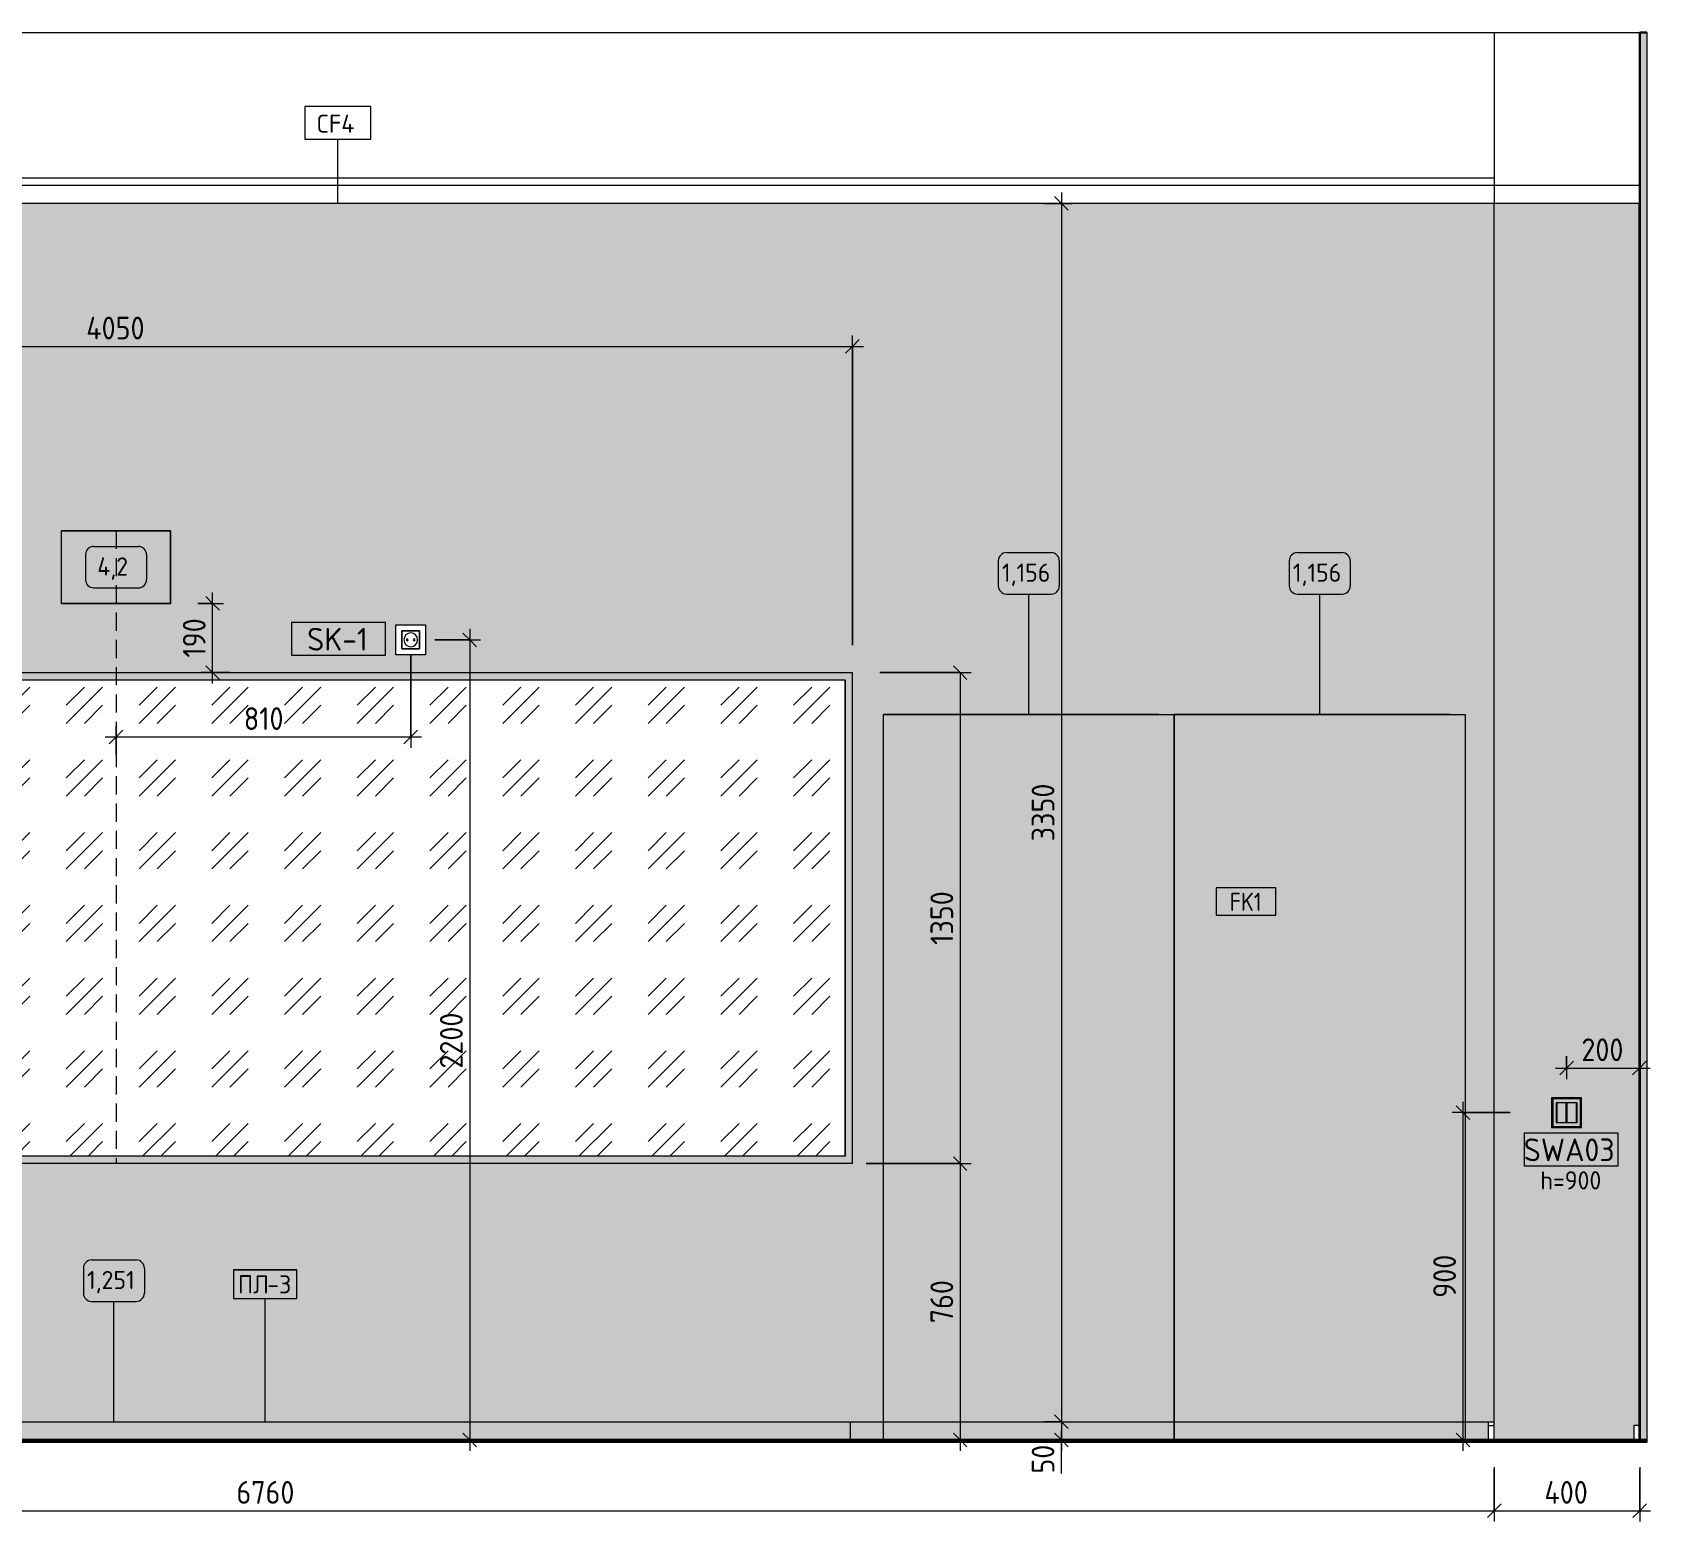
# Model space of a CAD drawing. Header units: millimetres. Extents: x 10406 to 76706, y -2377 to 12445.
# Drawn here: x 72256 to 76706, y 8175 to 12270 of the extents above; entities that cross this region are included whole.
import ezdxf

# ---------------------------------------------------------------- set-up
doc = ezdxf.new("R2010")
doc.units = ezdxf.units.MM
doc.linetypes.add('ADSK_Штрих_ш2 п1', pattern=[75, 50, -25])
for name, color, linetype, lineweight in [('A-ANNO-DIMS', 7, 'Continuous', 9), ('A-ANNO-DIMS-25', 7, 'Continuous', 9), ('A-CLNG', 7, 'Continuous', 9), ('A-CLNG-IDEN', 7, 'Continuous', 9), ('A-DETL', 7, 'Continuous', 9), ('A-DETL-2', 7, 'ADSK_Штрих_ш2 п1', 9), ('A-FLOR', 7, 'Continuous', 9), ('A-GENM', 7, 'Continuous', 9), ('A-GENM-IDEN', 7, 'Continuous', 9), ('A-WALL', 7, 'Continuous', 9), ('A-WALL-IDEN', 7, 'Continuous', 9), ('A-WALL-PATT', 7, 'Continuous', 9), ('E-ELEC-EQPM', 7, 'Continuous', 9), ('E-ELEC-FIXT-IDEN', 7, 'Continuous', 9), ('I-FURN', 7, 'Continuous', 9), ('I-FURN-IDEN', 7, 'Continuous', 9), ('I-WALL', 7, 'Continuous', 9), ('S-COLS', 7, 'Continuous', 9), ('Электрические приборы', 7, 'Continuous', 9)]:
    doc.layers.add(name, color=color, linetype=linetype, lineweight=lineweight)
for name, color, linetype, lineweight, true_color in [('A-FLOR-FNSH-2', 7, 'Continuous', 30, 0x3c3c3c), ('A-WALL-4', 7, 'Continuous', 30, 0x3c3c3c), ('A-WALL-FNSH-3', 7, 'Continuous', 30, 0x3c3c3c), ('I-FURN-11', 7, 'Continuous', 9, 0xd1d1d1), ('I-FURN-7', 7, 'Continuous', 9, 0xc0c0c0), ('I-FURN-9', 7, 'Continuous', 9, 0xacacac), ('I-WALL-1', 7, 'Continuous', 9, 0x787878), ('Розетки', 7, 'Continuous', 9, 0xff1e23)]:
    doc.layers.add(name, color=color, linetype=linetype, lineweight=lineweight, true_color=true_color)
for name, color, linetype, lineweight, true_color, transparency in [('I-FURN-12', 7, 'Continuous', 9, 0x303030, 0.7), ('I-FURN-6', 7, 'Continuous', 9, 0xfbfbfb, 0.7), ('I-FURN-8', 7, 'Continuous', 9, 0x7f7f7f, 0.7)]:
    doc.layers.add(name, color=color, linetype=linetype, lineweight=lineweight, true_color=true_color, transparency=transparency)
doc.styles.add('GOST Common_1', font='GOST_Common.ttf', dxfattribs={"height": 50})
doc.styles.add('GOST Common_2', font='GOST_Common.ttf', dxfattribs={"width": 0.9, "height": 50})
doc.styles.add('GOST Common_3', font='GOST_Common.ttf', dxfattribs={"height": 62.5})
doc.styles.add('ISOCPEUR_2', font='isocpeur.ttf', dxfattribs={"width": 0.9, "height": 62.5})
doc.dimstyles.new('ISO-2_5_0_9К_БОЛЬШОЙ_1', dxfattribs={"dimscale": 304.8, "dimtxt": 62.248823, "dimasz": 0.123031, "dimexe": 0.098425, "dimexo": 0.246063, "dimgap": 0, "dimtad": 1, "dimdec": 0, "dimrnd": 10, "dimzin": 0, "dimdsep": 46, "dimtxsty": 'ISOCPEUR_2', "dimblk1": 'OBLIQUE', "dimblk2": 'OBLIQUE', "dimsah": 1, "dimcen": 0.09, "dimdle": 0.098425, "dimazin": 0, "dimtfac": 1, "dimtdec": 4, "dimtix": 1, "dimtmove": 0, "dimatfit": 3, "dimfxl": 1, "dimtvp": 1, "dimtolj": 1, "dimtzin": 0, "dimarcsym": 2})
doc.dimstyles.new('ISO-2_5_0_9К_БОЛЬШОЙ_3', dxfattribs={"dimscale": 304.8, "dimtxt": 62.248823, "dimasz": 0.123031, "dimexe": 0.098425, "dimexo": 0.246063, "dimgap": 0, "dimtad": 1, "dimdec": 0, "dimrnd": 10, "dimzin": 0, "dimdsep": 46, "dimtxsty": 'ISOCPEUR_2', "dimblk1": 'OBLIQUE', "dimblk2": 'OBLIQUE', "dimsah": 1, "dimcen": 0.09, "dimdle": 0.098425, "dimazin": 0, "dimtfac": 1, "dimtdec": 4, "dimtix": 1, "dimtmove": 1, "dimatfit": 3, "dimfxl": 1, "dimtvp": 1, "dimtolj": 1, "dimtzin": 0, "dimarcsym": 2})

# ---------------------------------------------------------------- blocks, each defined once
blk = doc.blocks.new('BSC_Колонна _Прямоугольная - 600х600-20441433-Развертка 3_02-4')
at = {"layer": 'S-COLS'}
blk.add_hatch(color=256, dxfattribs=at).paths.add_polyline_path([(7680, 8395), (7700, 8395), (7700, 8400), (7680, 8400)])
blk = doc.blocks.new('Шкаф параметрический - 1_156-26173978-Развертка 3_02-4')
at = {"layer": 'I-FURN-8'}
for points in [[(6400, 8450), (7200, 8450), (7200, 10395), (6400, 10395), (6400, 8879.4)], [(7106.5, 8400), (7200, 8400), (7200, 8450), (6400, 8450), (6400, 8400), (7047.1, 8400)]]:
    blk.add_hatch(color=256, dxfattribs=at).paths.add_polyline_path(points)
at = {"layer": 'I-FURN-7'}
for p, q in [((6400, 10395), (7200, 10395)), ((6400, 8400), (6400, 10395)), ((7200, 10395), (7200, 8400))]:
    blk.add_line(p, q, dxfattribs=at)
at = {"layer": 'I-FURN-9'}
for p, q in [((7158, 10395), (6400, 10395)), ((6442, 10395), (7200, 10395))]:
    blk.add_line(p, q, dxfattribs=at)
blk = doc.blocks.new('Зеркало обычное - Доска-29329998-Развертка 3_02-4')
at = {"layer": 'I-FURN'}
h = blk.add_hatch(dxfattribs=at)
h.set_pattern_fill('FP_22', color=256, style=0, pattern_type=2)
h.set_pattern_definition([(45, (4149.6, 8370), (-199.9995, 0), [141.421, -141.421]), (45, (4199.6, 8370), (-199.9995, 0), [70.711, -212.132]), (45, (4149.6, 8420), (-199.9995, 0), [70.711, -212.132])])
h.paths.add_polyline_path([(3899.9, 9180), (5495, 9180), (5495, 10490), (1485, 10490), (1485, 9180), (3662.4, 9180)])
at = {"layer": 'I-FURN-12'}
h = blk.add_hatch(color=256, dxfattribs=at)
h.paths.add_polyline_path([(1470, 9160), (5515, 9160), (5515, 10510), (1465, 10510), (1465, 9820), (1470, 9820), (1470, 9165)])
h.paths.add_polyline_path([(4790.6, 9180), (1485, 9180), (1485, 10490), (5495, 10490), (5495, 9180), (4820.3, 9180)])
blk.add_hatch(color=256, dxfattribs=at).paths.add_polyline_path([(1465, 9160), (1470, 9160), (1470, 9820), (1465, 9820), (1465, 9180)])
at = {"layer": 'I-FURN-7'}
for p, q in [((1465, 10510), (5515, 10510)), ((1465, 9820), (1465, 10510)), ((5515, 9160), (5515, 10510)), ((1485, 10490), (5495, 10490)), ((1485, 9180), (1485, 10490)), ((1485, 10490), (5495, 10490)), ((1485, 9180), (1485, 10490)), ((5495, 9180), (5495, 10490)), ((5495, 10490), (5495, 9180)), ((5495, 9180), (1485, 9180)), ((5495, 9180), (1485, 9180)), ((5515, 9160), (1470, 9160))]:
    blk.add_line(p, q, dxfattribs=at)
at = {"layer": 'I-FURN-9'}
for p, q in [((1465, 9160), (1465, 9820)), ((1470, 9160), (1465, 9160))]:
    blk.add_line(p, q, dxfattribs=at)
blk = doc.blocks.new('Плинтус - Плинтус темный _ст_школа_-32862318-Развертка 3_02-4')
at = {"layer": 'A-GENM'}
for p, q in [((7263.9, 8440), (7278.9, 8440)), ((7263.9, 8400), (7263.9, 8440)), ((7278.9, 8440), (7278.9, 8400))]:
    blk.add_line(p, q, dxfattribs=at)
blk = doc.blocks.new('Плинтус - Плинтус темный _ст_школа_-32861806-Развертка 3_02-4')
at = {"layer": 'A-GENM'}
h = blk.add_hatch(color=256, dxfattribs=at)
h.paths.add_polyline_path([(5600, 8400), (5600, 8450), (5509, 8450), (5509, 8400), (5562.6, 8400)])
h.paths.add_polyline_path([(7263.9, 8400), (7263.9, 8450), (7200, 8450), (7200, 8400), (7263.5, 8400)])
h.paths.add_polyline_path([(970, 8400), (970, 8450), (536, 8450), (536, 8400), (574.5, 8400)])
for p, q in [((536, 8450), (970, 8450)), ((970, 8450), (1459, 8450)), ((1459, 8450), (1470, 8450)), ((1470, 8450), (5509, 8450)), ((5509, 8450), (5600, 8450)), ((5600, 8450), (7200, 8450)), ((7200, 8450), (7263.9, 8450)), ((7263.9, 8450), (7278.9, 8450)), ((7263.9, 8440), (7263.9, 8450)), ((7278.9, 8450), (7278.9, 8440)), ((970, 8400), (574.5, 8400)), ((1405.8, 8400), (970, 8400)), ((1459, 8400), (1405.8, 8400)), ((1470, 8400), (1459, 8400)), ((5509, 8400), (1470, 8400)), ((5562.6, 8400), (5509, 8400))]:
    blk.add_line(p, q, dxfattribs=at)
blk = doc.blocks.new('Плинтус - Плинтус темный _ст_школа_-32862319-Развертка 3_02-4')
at = {"layer": 'A-GENM'}
for p, q in [((7678.6, 8440), (7663.6, 8440)), ((7663.6, 8440), (7663.6, 8394.9)), ((7678.6, 8394.9), (7678.6, 8440))]:
    blk.add_line(p, q, dxfattribs=at)
blk = doc.blocks.new('Роз - p220-V33-Развертка 3_02-4')
at = {"layer": 'Розетки'}
for p, q in [((4275.8, 10624.5), (4324.8, 10624.5)), ((4275.8, 10575.5), (4275.8, 10624.5)), ((4324.8, 10624.5), (4324.8, 10575.5)), ((4324.8, 10575.5), (4275.8, 10575.5))]:
    blk.add_line(p, q, dxfattribs=at)
for centre, radius, start, end in [((4300.3, 10600), 19, 0, 180), ((4300.3, 10600), 19, 180, 360), ((4290.8, 10600), 2.5, 0, 180), ((4290.8, 10600), 2.5, 180, 0), ((4309.8, 10600), 2.5, 0, 180), ((4309.8, 10600), 2.5, 180, 0)]:
    blk.add_arc(centre, radius, start, end, dxfattribs=at)
blk = doc.blocks.new('Рамки - Рамка х1-25282438-Развертка 3_02-4')
at = {"layer": 'E-ELEC-EQPM'}
for p, q in [((4259.3, 10641), (4341.3, 10641)), ((4259.3, 10559), (4259.3, 10641)), ((4341.3, 10641), (4341.3, 10559)), ((4275.8, 10624.5), (4275.8, 10575.5)), ((4324.8, 10624.5), (4275.8, 10624.5)), ((4324.8, 10575.5), (4324.8, 10624.5)), ((4341.3, 10559), (4259.3, 10559)), ((4275.8, 10575.5), (4324.8, 10575.5))]:
    blk.add_line(p, q, dxfattribs=at)
blk = doc.blocks.new('Switch1 - Svitch х2-27451159-Развертка 3_02-4')
at = {"layer": 'Электрические приборы'}
h = blk.add_hatch(color=256, dxfattribs=at)
h.paths.add_polyline_path([(7437.7, 9259), (7519.7, 9259), (7519.7, 9341), (7437.7, 9341), (7437.7, 9262)])
h.paths.add_polyline_path([(7451.7, 9260), (7438.7, 9260), (7438.7, 9340), (7518.7, 9340), (7518.7, 9260), (7462.8, 9260)])
h = blk.add_hatch(color=256, dxfattribs=at)
h.paths.add_polyline_path([(7462.8, 9262), (7516.7, 9262), (7450.7, 9272), (7450.7, 9328), (7516.7, 9338), (7440.7, 9338), (7440.7, 9262), (7451.7, 9262)])
h.paths.add_polyline_path([(7462.8, 9273), (7505.7, 9273), (7505.7, 9327), (7451.7, 9327), (7451.7, 9273)])
blk.add_hatch(color=256, dxfattribs=at).paths.add_polyline_path([(7516.7, 9262), (7516.7, 9338), (7451.7, 9328), (7506.7, 9328), (7506.7, 9272), (7451.7, 9271.8), (7506.7, 9263.5)])
for p, q in [((7519.7, 9341), (7437.7, 9341)), ((7437.7, 9341), (7437.7, 9259)), ((7438.7, 9260), (7438.7, 9340)), ((7438.7, 9340), (7518.7, 9340)), ((7516.7, 9338), (7440.7, 9338)), ((7440.7, 9338), (7440.7, 9262)), ((7516.7, 9338), (7440.7, 9338)), ((7440.7, 9338), (7440.7, 9262)), ((7450.7, 9272), (7450.7, 9328)), ((7450.7, 9328), (7506.7, 9328)), ((7450.7, 9272), (7450.7, 9328)), ((7450.7, 9328), (7506.7, 9328)), ((7477.7, 9327), (7451.7, 9327)), ((7451.7, 9327), (7451.7, 9273)), ((7505.7, 9327), (7451.7, 9327)), ((7451.7, 9327), (7451.7, 9273)), ((7477.7, 9273), (7477.7, 9327)), ((7479.7, 9327), (7479.7, 9273)), ((7505.7, 9327), (7479.7, 9327)), ((7505.7, 9273), (7505.7, 9327)), ((7505.7, 9273), (7505.7, 9327)), ((7506.7, 9328), (7506.7, 9272)), ((7506.7, 9328), (7506.7, 9272)), ((7516.7, 9262), (7516.7, 9338)), ((7516.7, 9262), (7516.7, 9338)), ((7518.7, 9340), (7518.7, 9260)), ((7519.7, 9259), (7519.7, 9341)), ((7437.7, 9259), (7519.7, 9259)), ((7518.7, 9260), (7438.7, 9260)), ((7440.7, 9262), (7516.7, 9262)), ((7440.7, 9262), (7516.7, 9262)), ((7506.7, 9272), (7450.7, 9272)), ((7506.7, 9272), (7450.7, 9272)), ((7451.7, 9273), (7477.7, 9273)), ((7451.7, 9273), (7505.7, 9273)), ((7479.7, 9273), (7505.7, 9273))]:
    blk.add_line(p, q, dxfattribs=at)
blk = doc.blocks.new('DIMBLOCK78-Развертка 3_02-4')
at = {"layer": 'A-ANNO-DIMS-25'}
for p, q in [((69516.4, 8325), (69516.4, 8175.2)), ((76276.4, 8325), (76276.4, 8175.2)), ((69516.4, 8205.2), (69516.4, 8319.9)), ((76276.4, 8205.2), (76276.4, 8319.9)), ((69486.4, 8205.2), (76276.4, 8205.2))]:
    blk.add_line(p, q, dxfattribs=at)
at = {"layer": 'A-ANNO-DIMS-25', "lineweight": 20}
for p, q in [((69516.4, 8205.2), (69497.7, 8186.5)), ((69516.4, 8205.2), (69535.2, 8224)), ((76276.4, 8205.2), (76257.7, 8186.5)), ((76276.4, 8205.2), (76295.2, 8224))]:
    blk.add_line(p, q, dxfattribs=at)
at = {"layer": 'A-ANNO-DIMS-25', "color": 0, "insert": (72817.4, 8286.9), "char_height": 62.5, "width": 189.619, "attachment_point": 1, "line_spacing_factor": 1.149209, "style": 'ISOCPEUR_2'}
blk.add_mtext('6760', dxfattribs=at)
blk = doc.blocks.new('_Oblique')
at = {"color": 0, "linetype": 'ByBlock', "lineweight": -2}
blk.add_line((-0.5, -0.5), (0.5, 0.5), dxfattribs=at)
blk = doc.blocks.new('DIMBLOCK79-Развертка 3_02-4')
at = {"layer": 'A-ANNO-DIMS-25'}
for p, q in [((76276.4, 8325), (76276.4, 8175.2)), ((76676.4, 8325), (76676.4, 8175.2)), ((76276.4, 8205.2), (76276.4, 8319.9)), ((76676.4, 8205.2), (76676.4, 8319.9)), ((76276.4, 8205.2), (76706.4, 8205.2))]:
    blk.add_line(p, q, dxfattribs=at)
at = {"layer": 'A-ANNO-DIMS-25', "lineweight": 20}
for p, q in [((76276.4, 8205.2), (76257.7, 8186.5)), ((76276.4, 8205.2), (76295.2, 8224)), ((76676.4, 8205.2), (76657.7, 8186.5)), ((76676.4, 8205.2), (76695.2, 8224))]:
    blk.add_line(p, q, dxfattribs=at)
at = {"layer": 'A-ANNO-DIMS-25', "color": 0, "insert": (76414.2, 8286.9), "char_height": 62.5, "width": 149.397, "attachment_point": 1, "line_spacing_factor": 1.149209, "style": 'ISOCPEUR_2'}
blk.add_mtext('400', dxfattribs=at)
blk = doc.blocks.new('DIMBLOCK80-Развертка 3_02-4')
at = {"layer": 'A-ANNO-DIMS-25'}
for p, q in [((74586.4, 10510), (74837.6, 10510)), ((74807.6, 10510), (74586.4, 10510)), ((74807.6, 10510), (74807.6, 9160)), ((74549, 9160), (74837.6, 9160)), ((74807.6, 9160), (74549, 9160))]:
    blk.add_line(p, q, dxfattribs=at)
at = {"layer": 'A-ANNO-DIMS-25', "lineweight": 20}
for p, q in [((74807.6, 10510), (74788.9, 10528.7)), ((74807.6, 10510), (74826.4, 10491.2)), ((74807.6, 9160), (74788.9, 9178.7)), ((74807.6, 9160), (74826.4, 9141.2))]:
    blk.add_line(p, q, dxfattribs=at)
at = {"layer": 'A-ANNO-DIMS-25', "color": 0, "insert": (74726, 9761.4), "char_height": 62.5, "width": 176.691, "attachment_point": 1, "rotation": 90, "line_spacing_factor": 1.149209, "style": 'ISOCPEUR_2'}
blk.add_mtext('1350', dxfattribs=at)
blk = doc.blocks.new('DIMBLOCK81-Развертка 3_02-4')
at = {"layer": 'A-ANNO-DIMS-25', "lineweight": 20}
for p, q in [((74807.6, 9160), (74788.9, 9178.7)), ((74807.6, 9160), (74826.4, 9141.2)), ((74807.6, 8400), (74788.9, 8418.7)), ((74807.6, 8400), (74826.4, 8381.2))]:
    blk.add_line(p, q, dxfattribs=at)
at = {"layer": 'A-ANNO-DIMS-25'}
for p, q in [((74549, 9160), (74837.6, 9160)), ((74807.6, 9160), (74549, 9160)), ((74807.6, 9160), (74807.6, 8370)), ((74759.2, 8400), (74837.6, 8400)), ((74807.6, 8400), (74759.2, 8400))]:
    blk.add_line(p, q, dxfattribs=at)
at = {"layer": 'A-ANNO-DIMS-25', "color": 0, "insert": (74726, 8720.7), "char_height": 62.5, "width": 142.215, "attachment_point": 1, "rotation": 90, "line_spacing_factor": 1.149209, "style": 'ISOCPEUR_2'}
blk.add_mtext('760', dxfattribs=at)
blk = doc.blocks.new('DIMBLOCK82-Развертка 3_02-4')
at = {"layer": 'A-ANNO-DIMS-25'}
for p, q in [((73296.7, 10559), (73296.7, 10303)), ((73296.7, 10333), (73296.7, 10559)), ((72456.4, 10333), (73326.7, 10333)), ((72486.4, 10284.5), (72486.4, 10363)), ((72486.4, 10333), (72486.4, 10284.5))]:
    blk.add_line(p, q, dxfattribs=at)
at = {"layer": 'A-ANNO-DIMS-25', "lineweight": 20}
for p, q in [((72486.4, 10333), (72467.7, 10314.2)), ((72486.4, 10333), (72505.2, 10351.7)), ((73296.7, 10333), (73278, 10314.2)), ((73296.7, 10333), (73315.5, 10351.7))]:
    blk.add_line(p, q, dxfattribs=at)
at = {"layer": 'A-ANNO-DIMS-25', "color": 0, "insert": (72837.7, 10414.6), "char_height": 62.5, "width": 129.286, "attachment_point": 1, "line_spacing_factor": 1.149209, "style": 'ISOCPEUR_2'}
blk.add_mtext('810', dxfattribs=at)
blk = doc.blocks.new('М_потолков - Марка_ Имя типа-25382930-Развертка 3_02-4')
at = {"layer": 'A-CLNG-IDEN'}
for p, q in [((4190.6, 12066.6), (4009.4, 12066.6)), ((4009.4, 12066.6), (4009.4, 11977.1)), ((4190.6, 11977.1), (4190.6, 12066.6)), ((4009.4, 11977.1), (4190.6, 11977.1))]:
    blk.add_line(p, q, dxfattribs=at)
blk = doc.blocks.new('Mark Reiling - Mark Reiling-26174330-Развертка 3_02-4')
at = {"layer": 'A-GENM-IDEN'}
for p, q in [((3813.2, 8867.8), (3813.2, 8789)), ((3813.2, 8867.8), (3986.7, 8867.8)), ((3986.7, 8867.8), (3813.2, 8867.8)), ((3813.2, 8867.8), (3813.2, 8789)), ((3986.7, 8789), (3986.7, 8867.8)), ((3986.7, 8789), (3986.7, 8867.8)), ((3813.2, 8789), (3986.7, 8789)), ((3813.2, 8789), (3986.7, 8789))]:
    blk.add_line(p, q, dxfattribs=at)
blk = doc.blocks.new('М_стена_0001 - Типоразмер_без рамки-25382661-Развертка 3_02-4')
at = {"layer": 'A-WALL-IDEN'}
for p, q in [((6679, 9918.1), (6515.7, 9918.1)), ((6515.7, 9918.1), (6515.7, 9843.1)), ((6679, 9843.1), (6679, 9918.1)), ((6515.7, 9843.1), (6679, 9843.1))]:
    blk.add_line(p, q, dxfattribs=at)
blk = doc.blocks.new('DIMBLOCK87-Развертка 3_02-4')
at = {"layer": 'A-ANNO-DIMS-25'}
for p, q in [((75037.5, 11800), (75116, 11800)), ((75086, 11800), (75037.5, 11800)), ((75086, 11830), (75086, 8450)), ((75037.5, 8450), (75116, 8450)), ((75086, 8450), (75037.5, 8450))]:
    blk.add_line(p, q, dxfattribs=at)
at = {"layer": 'A-ANNO-DIMS-25', "lineweight": 20}
for p, q in [((75086, 11800), (75067.2, 11818.8)), ((75086, 11800), (75104.7, 11781.2)), ((75086, 8450), (75067.2, 8468.8)), ((75086, 8450), (75104.7, 8431.3))]:
    blk.add_line(p, q, dxfattribs=at)
at = {"layer": 'A-ANNO-DIMS-25', "color": 0, "insert": (75004.3, 10046), "char_height": 62.5, "width": 189.619, "attachment_point": 1, "rotation": 90, "line_spacing_factor": 1.149209, "style": 'ISOCPEUR_2'}
blk.add_mtext('3350', dxfattribs=at)
blk = doc.blocks.new('DIMBLOCK88-Развертка 3_02-4')
at = {"layer": 'A-ANNO-DIMS-25', "lineweight": 20}
for p, q in [((75086, 8450), (75067.2, 8468.8)), ((75086, 8400), (75067.2, 8418.7)), ((75086, 8450), (75104.7, 8431.3)), ((75086, 8400), (75104.7, 8381.2))]:
    blk.add_line(p, q, dxfattribs=at)
at = {"layer": 'A-ANNO-DIMS-25'}
for p, q in [((75037.5, 8450), (75116, 8450)), ((75086, 8450), (75037.5, 8450)), ((75086, 8450), (75086, 8370)), ((75086, 8411.3), (75086, 8425)), ((75086, 8307.3), (75086, 8411.3)), ((75037.5, 8400), (75116, 8400)), ((75086, 8400), (75037.5, 8400))]:
    blk.add_line(p, q, dxfattribs=at)
at = {"layer": 'A-ANNO-DIMS-25', "color": 0, "insert": (75004.3, 8307.3), "char_height": 62.5, "width": 94.81, "attachment_point": 1, "rotation": 90, "line_spacing_factor": 1.149209, "style": 'ISOCPEUR_2'}
blk.add_mtext('50', dxfattribs=at)
blk = doc.blocks.new('DIMBLOCK91-Развертка 3_02-4')
at = {"layer": 'A-ANNO-DIMS-25'}
for p, q in [((76475.2, 9455), (76475.2, 9392.3)), ((76475.2, 9422.3), (76475.2, 9455)), ((76675.4, 9373.8), (76675.4, 9452.3)), ((76445.2, 9422.3), (76705.4, 9422.3)), ((76675.4, 9422.3), (76675.4, 9373.8))]:
    blk.add_line(p, q, dxfattribs=at)
at = {"layer": 'A-ANNO-DIMS-25', "lineweight": 20}
for p, q in [((76475.2, 9422.3), (76493.9, 9441.1)), ((76675.4, 9422.3), (76694.2, 9441.1)), ((76475.2, 9422.3), (76456.4, 9403.6)), ((76675.4, 9422.3), (76656.7, 9403.6))]:
    blk.add_line(p, q, dxfattribs=at)
at = {"layer": 'A-ANNO-DIMS-25', "color": 0, "insert": (76516, 9504), "char_height": 62.5, "width": 142.215, "attachment_point": 1, "line_spacing_factor": 1.149209, "style": 'ISOCPEUR_2'}
blk.add_mtext('200', dxfattribs=at)
blk = doc.blocks.new('DIMBLOCK92-Развертка 3_02-4')
at = {"layer": 'A-ANNO-DIMS-25', "lineweight": 20}
for p, q in [((76190.2, 9300), (76171.4, 9318.8)), ((76190.2, 9300), (76208.9, 9281.2)), ((76190.2, 8400), (76171.4, 8418.7)), ((76190.2, 8400), (76208.9, 8381.2))]:
    blk.add_line(p, q, dxfattribs=at)
at = {"layer": 'A-ANNO-DIMS-25'}
for p, q in [((76190.2, 9330), (76190.2, 8370)), ((76320.2, 9300), (76160.2, 9300)), ((76190.2, 9300), (76320.2, 9300)), ((76141.7, 8400), (76220.2, 8400)), ((76190.2, 8400), (76141.7, 8400))]:
    blk.add_line(p, q, dxfattribs=at)
at = {"layer": 'A-ANNO-DIMS-25', "color": 0, "insert": (76108.5, 8790.7), "char_height": 62.5, "width": 142.215, "attachment_point": 1, "rotation": 90, "line_spacing_factor": 1.149209, "style": 'ISOCPEUR_2'}
blk.add_mtext('900', dxfattribs=at)
blk = doc.blocks.new('М_силовых электроприборов_РАЗВЕРТКИ - Типоразмер_примечание-27444908-Развертка 3_02-4')
at = {"layer": 'E-ELEC-FIXT-IDEN'}
for p, q in [((997.5, 8625.9), (739.2, 8625.9)), ((739.2, 8625.9), (739.2, 8535.9)), ((997.5, 8535.9), (997.5, 8625.9)), ((739.2, 8535.9), (997.5, 8535.9))]:
    blk.add_line(p, q, dxfattribs=at)
blk = doc.blocks.new('DIMBLOCK94-Развертка 3_02-4')
at = {"layer": 'A-ANNO-DIMS-25'}
for p, q in [((70461.4, 10585), (70461.4, 11436.9)), ((74511.4, 10585), (74511.4, 11436.9)), ((70461.4, 11406.9), (74541.4, 11406.9)), ((70461.4, 11406.9), (70461.4, 10585)), ((74511.4, 11406.9), (74511.4, 10585))]:
    blk.add_line(p, q, dxfattribs=at)
at = {"layer": 'A-ANNO-DIMS-25', "lineweight": 20}
for p, q in [((70461.4, 11406.9), (70442.7, 11388.2)), ((70461.4, 11406.9), (70480.2, 11425.7)), ((74511.4, 11406.9), (74492.7, 11388.2)), ((74511.4, 11406.9), (74530.2, 11425.7))]:
    blk.add_line(p, q, dxfattribs=at)
at = {"layer": 'A-ANNO-DIMS-25', "color": 0, "insert": (72404.4, 11488.6), "char_height": 62.5, "width": 196.802, "attachment_point": 1, "line_spacing_factor": 1.149209, "style": 'ISOCPEUR_2'}
blk.add_mtext('4050', dxfattribs=at)
blk = doc.blocks.new('DIMBLOCK95-Развертка 3_02-4')
at = {"layer": 'A-ANNO-DIMS-25'}
for p, q in [((73363.2, 10600), (73488.9, 10600)), ((73458.9, 10600), (73363.2, 10600)), ((73458.9, 10630), (73458.9, 8370)), ((73410.4, 8400), (73488.9, 8400)), ((73458.9, 8400), (73410.4, 8400))]:
    blk.add_line(p, q, dxfattribs=at)
at = {"layer": 'A-ANNO-DIMS-25', "lineweight": 20}
for p, q in [((73458.9, 10600), (73440.1, 10618.8)), ((73458.9, 10600), (73477.6, 10581.2)), ((73458.9, 8400), (73440.1, 8418.7)), ((73458.9, 8400), (73477.6, 8381.2))]:
    blk.add_line(p, q, dxfattribs=at)
at = {"layer": 'A-ANNO-DIMS-25', "color": 0, "insert": (73377.2, 9421), "char_height": 62.5, "width": 189.619, "attachment_point": 1, "rotation": 90, "line_spacing_factor": 1.149209, "style": 'ISOCPEUR_2'}
blk.add_mtext('2200', dxfattribs=at)
blk = doc.blocks.new('Марка_Мебель - В прямоуг_Balcon_Марка-25523697-Развертка 3_02-4')
at = {"layer": 'I-FURN-IDEN'}
for p, q in [((1633.9, 10382.6), (1633.9, 10313.6)), ((1656.4, 10405.1), (1779.2, 10405.1)), ((1801.7, 10382.6), (1801.7, 10313.7)), ((1656.3, 10291.2), (1779.2, 10291.2))]:
    blk.add_line(p, q, dxfattribs=at)
for centre, radius, start, end in [((1656.4, 10382.6), 22.5, 90, 180), ((1779.2, 10382.6), 22.5, 0, 90), ((1656.3, 10313.6), 22.3, 180, 270), ((1779.2, 10313.7), 22.5, 270, 0)]:
    blk.add_arc(centre, radius, start, end, dxfattribs=at)
blk = doc.blocks.new('DIMBLOCK96-Развертка 3_02-4')
at = {"layer": 'A-ANNO-DIMS-25'}
for p, q in [((72751.8, 10480), (72751.8, 10730)), ((72711.4, 10700), (72781.8, 10700)), ((72751.8, 10700), (72711.4, 10700)), ((72800.2, 10510), (72721.8, 10510)), ((72751.8, 10510), (72800.2, 10510))]:
    blk.add_line(p, q, dxfattribs=at)
at = {"layer": 'A-ANNO-DIMS-25', "lineweight": 20}
for p, q in [((72751.8, 10700), (72733, 10718.8)), ((72751.8, 10700), (72770.5, 10681.2)), ((72751.8, 10510), (72733, 10528.7)), ((72751.8, 10510), (72770.5, 10491.2))]:
    blk.add_line(p, q, dxfattribs=at)
at = {"layer": 'A-ANNO-DIMS-25', "color": 0, "insert": (72670.1, 10551.1), "char_height": 62.5, "width": 129.286, "attachment_point": 1, "rotation": 90, "line_spacing_factor": 1.149209, "style": 'ISOCPEUR_2'}
blk.add_mtext('190', dxfattribs=at)

msp = doc.modelspace()

# ---------------------------------------------------------------- hatches: boundary and pattern name
at = {"layer": 'A-WALL-PATT'}
h = msp.add_hatch(color=256, dxfattribs=at)
h.paths.add_polyline_path([(76275.3, 8400), (76275.4, 8400), (76275.4, 11800), (69517.4, 11800), (69517.4, 8450), (69966.4, 8450), (69966.4, 9259), (69956.4, 9259), (69956.4, 9341), (69966.4, 9341), (69966.4, 9820), (70461.4, 9820), (70461.4, 10510), (74511.4, 10510), (74511.4, 9160), (70466.4, 9160), (70466.4, 8450), (74596.4, 8450), (74596.4, 10395), (76196.4, 10395), (76196.4, 8450), (76275.3, 8450)])
h.paths.add_polyline_path([(69953.1, 8659), (69800.1, 8659), (69800.1, 8741), (69953.1, 8741), (69953.1, 8675.5)])
h.paths.add_polyline_path([(69831.6, 8697.5), (69832.8, 8697.8), (69833.7, 8698.7), (69834.1, 8700), (69833.7, 8701.2), (69832.8, 8702.2), (69831.6, 8702.5), (69830.3, 8702.2), (69829.4, 8701.2), (69829.1, 8700), (69829.4, 8698.7), (69830.3, 8697.8), (69830.9, 8697.6)])
h.paths.add_polyline_path([(69902.6, 8697.5), (69903.8, 8697.8), (69904.7, 8698.7), (69905.1, 8700), (69904.7, 8701.2), (69903.8, 8702.2), (69902.6, 8702.5), (69901.3, 8702.2), (69900.4, 8701.2), (69900.1, 8700), (69900.4, 8698.7), (69901.3, 8697.8), (69901.9, 8697.6)])
h.paths.add_polyline_path([(69921.6, 8697.5), (69922.8, 8697.8), (69923.7, 8698.7), (69924.1, 8700), (69923.7, 8701.2), (69922.8, 8702.2), (69921.6, 8702.5), (69920.3, 8702.2), (69919.4, 8701.2), (69919.1, 8700), (69919.4, 8698.7), (69920.3, 8697.8), (69920.9, 8697.6)])
h.paths.add_polyline_path([(69850.6, 8697.5), (69851.8, 8697.8), (69852.7, 8698.7), (69853.1, 8700), (69852.7, 8701.2), (69851.8, 8702.2), (69850.6, 8702.5), (69849.3, 8702.2), (69848.4, 8701.2), (69848.1, 8700), (69848.4, 8698.7), (69849.3, 8697.8), (69849.9, 8697.6)])
h.paths.add_polyline_path([(69957.4, 9260), (69966.4, 9260), (69966.4, 9262), (69959.4, 9262), (69959.4, 9338), (69966.4, 9338), (69966.4, 9340), (69957.4, 9340), (69957.4, 9262)])
h.paths.add_polyline_path([(73272.2, 10559), (73255.7, 10559), (73255.7, 10641), (73337.7, 10641), (73337.7, 10559), (73321.2, 10559)])
h.paths.add_polyline_path([(73306.2, 10597.5), (73307.5, 10597.8), (73308.4, 10598.7), (73308.7, 10600), (73308.4, 10601.2), (73307.5, 10602.2), (73306.2, 10602.5), (73305, 10602.2), (73304, 10601.2), (73303.7, 10600), (73304, 10598.7), (73305, 10597.8), (73305.6, 10597.6)])
h.paths.add_polyline_path([(73287.2, 10597.5), (73288.5, 10597.8), (73289.4, 10598.7), (73289.7, 10600), (73289.4, 10601.2), (73288.5, 10602.2), (73287.2, 10602.5), (73286, 10602.2), (73285, 10601.2), (73284.7, 10600), (73285, 10598.7), (73286, 10597.8), (73286.6, 10597.6)])
h.paths.add_polyline_path([(72636.4, 10700), (72336.4, 10700), (72336.4, 10900), (72636.4, 10900)])
h = msp.add_hatch(color=256, dxfattribs=at)
h.paths.add_polyline_path([(76296.4, 8400), (76660, 8400), (76660, 8440), (76675, 8440), (76675, 8400), (76675.4, 8400), (76675.4, 11800), (76275.4, 11800), (76275.4, 8400), (76276.4, 8400)])
h.paths.add_polyline_path([(76434.2, 9259), (76434.2, 9341), (76516.2, 9341), (76516.2, 9259), (76435.2, 9259)])
h.paths.add_polyline_path([(76447.2, 9260), (76515.2, 9260), (76515.2, 9340), (76435.2, 9340), (76435.2, 9260), (76437.2, 9260)])
h.paths.add_polyline_path([(76503.2, 9262), (76437.2, 9262), (76437.2, 9338), (76513.2, 9338), (76513.2, 9262)])
h.paths.add_polyline_path([(76503.2, 9272), (76503.2, 9328), (76447.2, 9328), (76447.2, 9272), (76488.9, 9272)])
h.paths.add_polyline_path([(76474.2, 9273), (76448.2, 9273), (76448.2, 9327), (76502.2, 9327), (76502.2, 9273), (76476.2, 9273)])
at = {"layer": 'I-FURN-6'}
for points in [[(72636.4, 10700), (72636.4, 10900), (72336.4, 10900), (72336.4, 10700), (72358.2, 10700)], [(74505.5, 8400), (74505.5, 8450), (70466.4, 8450), (70466.4, 8400), (74499.6, 8400)]]:
    msp.add_hatch(color=256, dxfattribs=at).paths.add_polyline_path(points)
at = {"layer": 'I-WALL-1'}
h = msp.add_hatch(dxfattribs=at)
h.set_pattern_fill('FP_17', color=256, style=0, pattern_type=2)
h.set_pattern_definition([(0, (68996.4075, 0), (30.48, 7.62), [2.515, -20.345, 2.515, -20.345, -121.92]), (0, (68996.4075, 0), (30.48, 7.62), [-45.72, 2.515, -43.205, 2.515, -20.345, -53.34]), (0, (68996.4075, 0), (30.48, 7.62), [-114.3, 2.515, -12.725, 2.515, -35.585]), (120, (69007.8375, 3.81), (-21.8391136, 22.5864543), [2.515, -20.345, 2.515, -20.345, -121.92]), (120, (69007.8375, 3.81), (-21.8391136, 22.5864543), [-45.72, 2.515, -43.205, 2.515, -20.345, -53.34]), (120, (69007.8375, 3.81), (-21.8391136, 22.5864543), [-114.3, 2.515, -12.725, 2.515, -35.585]), (240, (69011.6475, 19.05), (-8.6408864, -30.2064543), [2.515, -20.345, 2.515, -20.345, -121.92]), (240, (69011.6475, 19.05), (-8.6408864, -30.2064543), [-45.72, 2.515, -43.205, 2.515, -20.345, -53.34]), (240, (69011.6475, 19.05), (-8.6408864, -30.2064543), [-114.3, 2.515, -12.725, 2.515, -35.585])])
h.paths.add_polyline_path([(76676.4, 8400), (76696.4, 8400), (76696.4, 12270), (76676.4, 12270), (76676.4, 8637.2)])

# ---------------------------------------------------------------- linework, layer by layer
at = {"layer": 'A-CLNG'}
msp.add_line((76675.4, 11800), (69516.4, 11800), dxfattribs=at)
at = {"layer": 'A-CLNG-IDEN'}
msp.add_line((73096.4, 11800), (73096.4, 11977.1), dxfattribs=at)
at = {"layer": 'A-DETL'}
msp.add_line((69515.9, 11850), (76676.4, 11850), dxfattribs=at)
at = {"layer": 'A-DETL-2'}
msp.add_line((72486.4, 10900), (72486.4, 9160), dxfattribs=at)
at = {"layer": 'A-FLOR'}
for p, q in [((69516.4, 12270), (76696.8, 12270)), ((76276.4, 11870), (69517.4, 11870))]:
    msp.add_line(p, q, dxfattribs=at)
at = {"layer": 'A-FLOR-FNSH-2'}
for p, q in [((76696.8, 8395), (69096.4, 8395)), ((76676.4, 8400), (69136.4, 8400)), ((76676.4, 8395), (76676.4, 8400))]:
    msp.add_line(p, q, dxfattribs=at)
at = {"layer": 'A-GENM-IDEN'}
msp.add_line((72896.3, 8450), (72896.3, 8788), dxfattribs=at)
at = {"layer": 'A-WALL'}
msp.add_line((76696.4, 12270), (76696.4, 8400), dxfattribs=at)
at = {"layer": 'A-WALL-4'}
for p, q in [((76696.4, 12270), (76676.4, 12270)), ((76676.4, 12270), (76676.4, 11800)), ((76676.4, 8400), (76696.4, 8400))]:
    msp.add_line(p, q, dxfattribs=at)
at = {"layer": 'A-WALL-FNSH-3'}
for p, q in [((76676.4, 11800), (76675.4, 11800)), ((76675.4, 11800), (76675.4, 8400)), ((76676.4, 8400), (76676.4, 11800))]:
    msp.add_line(p, q, dxfattribs=at)
at = {"layer": 'I-FURN-11'}
for p, q in [((72636.4, 10900), (72336.4, 10900)), ((72336.4, 10700), (72336.4, 10900)), ((72636.4, 10700), (72636.4, 10900)), ((72336.4, 10700), (72636.4, 10700))]:
    msp.add_line(p, q, dxfattribs=at)
at = {"layer": 'I-FURN-7'}
for p, q in [((72336.4, 10900), (72636.4, 10900)), ((72336.4, 10700), (72336.4, 10900)), ((72636.4, 10900), (72636.4, 10700)), ((72636.4, 10700), (72336.4, 10700)), ((70466.4, 8450), (74505.5, 8450)), ((74505.5, 8450), (74505.5, 8400))]:
    msp.add_line(p, q, dxfattribs=at)
at = {"layer": 'I-FURN-IDEN'}
for p, q in [((74996.4, 10395), (74996.4, 10726)), ((75796.4, 10395), (75796.4, 10726)), ((72480.5, 8450), (72480.5, 8781))]:
    msp.add_line(p, q, dxfattribs=at)
at = {"layer": 'I-WALL'}
for p, q in [((76276.4, 12270), (76276.4, 11800)), ((76696.4, 12270.5), (76696.4, 12270)), ((76275.4, 11800), (76275.4, 8400)), ((76696.4, 8400), (76696.4, 8394.9))]:
    msp.add_line(p, q, dxfattribs=at)

# ---------------------------------------------------------------- block references
at = {"layer": 'A-CLNG-IDEN'}
msp.add_blockref('М_потолков - Марка_ Имя типа-25382930-Развертка 3_02-4', (68996.4, 0), dxfattribs=at)
at = {"layer": 'A-GENM'}
for name in ['Плинтус - Плинтус темный _ст_школа_-32861806-Развертка 3_02-4', 'Плинтус - Плинтус темный _ст_школа_-32862318-Развертка 3_02-4', 'Плинтус - Плинтус темный _ст_школа_-32862319-Развертка 3_02-4']:
    msp.add_blockref(name, (68996.4, 0), dxfattribs=at)
at = {"layer": 'A-GENM-IDEN'}
msp.add_blockref('Mark Reiling - Mark Reiling-26174330-Развертка 3_02-4', (68996.4, 0), dxfattribs=at)
at = {"layer": 'A-WALL-IDEN'}
msp.add_blockref('М_стена_0001 - Типоразмер_без рамки-25382661-Развертка 3_02-4', (68996.4, 0), dxfattribs=at)
at = {"layer": 'E-ELEC-EQPM'}
msp.add_blockref('Рамки - Рамка х1-25282438-Развертка 3_02-4', (68996.4, 0), dxfattribs=at)
at = {"layer": 'E-ELEC-FIXT-IDEN'}
for p in [(72229.4, 2021.6), (75619.5, 617.5)]:
    msp.add_blockref('М_силовых электроприборов_РАЗВЕРТКИ - Типоразмер_примечание-27444908-Развертка 3_02-4', p, dxfattribs=at)
at = {"layer": 'I-FURN-7'}
for name, p in [('Зеркало обычное - Доска-29329998-Развертка 3_02-4', (68996.4, 0)), ('Шкаф параметрический - 1_156-26173978-Развертка 3_02-4', (68196.4, 0)), ('Шкаф параметрический - 1_156-26173978-Развертка 3_02-4', (68996.4, 0))]:
    msp.add_blockref(name, p, dxfattribs=at)
at = {"layer": 'I-FURN-IDEN'}
for p in [(70768.6, 451.8), (73278.6, 434.7), (74078.6, 434.7), (70762.6, -1510.3)]:
    msp.add_blockref('Марка_Мебель - В прямоуг_Balcon_Марка-25523697-Развертка 3_02-4', p, dxfattribs=at)
at = {"layer": 'S-COLS'}
msp.add_blockref('BSC_Колонна _Прямоугольная - 600х600-20441433-Развертка 3_02-4', (68996.4, 0), dxfattribs=at)
at = {"layer": 'Электрические приборы'}
for name in ['Роз - p220-V33-Развертка 3_02-4', 'Switch1 - Svitch х2-27451159-Развертка 3_02-4']:
    msp.add_blockref(name, (68996.4, 0), dxfattribs=at)

# ---------------------------------------------------------------- texts
at = {"layer": 'A-CLNG-IDEN', "insert": (73037.5, 12044.4), "char_height": 50, "width": 138.291, "attachment_point": 1, "style": 'GOST Common_1'}
msp.add_mtext('CF4', dxfattribs=at)
at = {"layer": 'A-GENM-IDEN', "char_height": 50, "attachment_point": 1, "style": 'GOST Common_1'}
for s, insert, width in [('ПЛ', (72821.2, 8852.8), 98.207), ('-3', (72902.2, 8852.8), 86.181)]:
    msp.add_mtext(s, dxfattribs=dict(at, insert=insert, width=width))
at = {"layer": 'A-WALL-IDEN', "insert": (75548.9, 9904.5), "char_height": 50, "width": 111.835, "attachment_point": 1, "style": 'GOST Common_2'}
msp.add_mtext('FK1', dxfattribs=at)
at = {"layer": 'E-ELEC-FIXT-IDEN', "attachment_point": 1}
for s, insert, char_height, width, style in [('SK-1', (73011.9, 10633), 62.5, 212.447, 'GOST Common_3'), ('SWA03', (76357.4, 9228.9), 62.5, 320.675, 'GOST Common_3'), ('h=900', (76402.7, 9138.7), 50, 220.464, 'GOST Common_1')]:
    msp.add_mtext(s, dxfattribs=dict(at, insert=insert, char_height=char_height, width=width, style=style))
at = {"layer": 'I-FURN-IDEN', "char_height": 50, "attachment_point": 1, "style": 'GOST Common_1'}
for s, insert, width in [('4,2', (72434.8, 10826.8), 116.245), ('1,156', (74922.4, 10809.7), 170.359), ('1,156', (75722.4, 10809.7), 170.359), ('1,251', (72406.5, 8864.7), 170.359)]:
    msp.add_mtext(s, dxfattribs=dict(at, insert=insert, width=width))

# ---------------------------------------------------------------- dimensions: what is measured, and where the dimension line sits
at = {"layer": 'A-ANNO-DIMS'}
for base, p1, p2, override, picture, middle in [((75086, 8450), (75112.5, 11800), (75112.5, 8450), {"dimpost": '<>', "dimfxl": 3350}, 'DIMBLOCK87-Развертка 3_02-4', (75054.7, 10125)), ((72751.8, 10700), (72725.2, 10510), (72636.4, 10700), {"dimpost": '<>', "dimfxl": 209.743181}, 'DIMBLOCK96-Развертка 3_02-4', (72720.5, 10605)), ((73458.9, 8400), (73438.2, 10600), (73485.4, 8400), {"dimpost": '<>', "dimfxl": 2200.506562}, 'DIMBLOCK95-Развертка 3_02-4', (73427.6, 9500)), ((74807.6, 9160), (74511.4, 10510), (74624, 9160), {"dimpost": '<>', "dimfxl": 1354.687552}, 'DIMBLOCK80-Развертка 3_02-4', (74776.4, 9835)), ((76190.2, 8400), (76395.2, 9300), (76216.7, 8400), {"dimpost": '<>', "dimfxl": 917.52318}, 'DIMBLOCK92-Развертка 3_02-4', (76158.9, 8850)), ((74807.6, 8400), (74624, 9160), (74834.2, 8400), {"dimpost": '<>', "dimfxl": 788.519319}, 'DIMBLOCK81-Развертка 3_02-4', (74776.4, 8780))]:
    dim = msp.add_linear_dim(base=base, p1=p1, p2=p2, angle=90, dimstyle='ISO-2_5_0_9К_БОЛЬШОЙ_1', override=override, dxfattribs=at)
    dim.commit()
    dim.dimension.update_dxf_attribs({"geometry": picture, "text_midpoint": middle})
for base, p1, p2, override, picture, middle in [((74511.4, 11406.9), (70461.4, 10510), (74511.4, 10510), {"dimpost": '<>', "dimfxl": 4050}, 'DIMBLOCK94-Развертка 3_02-4', (72486.4, 11438.2)), ((73296.7, 10333), (72486.4, 10359.5), (73296.7, 10634), {"dimpost": '<>', "dimfxl": 855.548823}, 'DIMBLOCK82-Развертка 3_02-4', (72891.6, 10364.2)), ((76675.4, 9422.3), (76475.2, 9380), (76675.4, 9448.8), {"dimpost": '<>', "dimfxl": 211.74875}, 'DIMBLOCK91-Развертка 3_02-4', (76575.3, 9453.6)), ((76276.4, 8205.2), (69516.4, 8400), (76276.4, 8400), {"dimpost": '<>', "dimfxl": 6760.000005}, 'DIMBLOCK78-Развертка 3_02-4', (72896.4, 8236.5)), ((76676.4, 8205.2), (76276.4, 8400), (76676.4, 8400), {"dimpost": '<>', "dimfxl": 400}, 'DIMBLOCK79-Развертка 3_02-4', (76476.4, 8236.5))]:
    dim = msp.add_linear_dim(base=base, p1=p1, p2=p2, dimstyle='ISO-2_5_0_9К_БОЛЬШОЙ_1', override=override, dxfattribs=at)
    dim.commit()
    dim.dimension.update_dxf_attribs({"geometry": picture, "text_midpoint": middle})
dim = msp.add_linear_dim(base=(75086, 8400), p1=(75112.5, 8450), p2=(75112.5, 8400), angle=90, dimstyle='ISO-2_5_0_9К_БОЛЬШОЙ_3', override={"dimpost": '<>', "dimfxl": 50}, dxfattribs=at)
dim.commit()
dim.dimension.update_dxf_attribs({"geometry": 'DIMBLOCK88-Развертка 3_02-4', "text_midpoint": (75046, 8354.7), "dimtype": 160, "text_rotation": 90})

doc.saveas('drawing.dxf')
